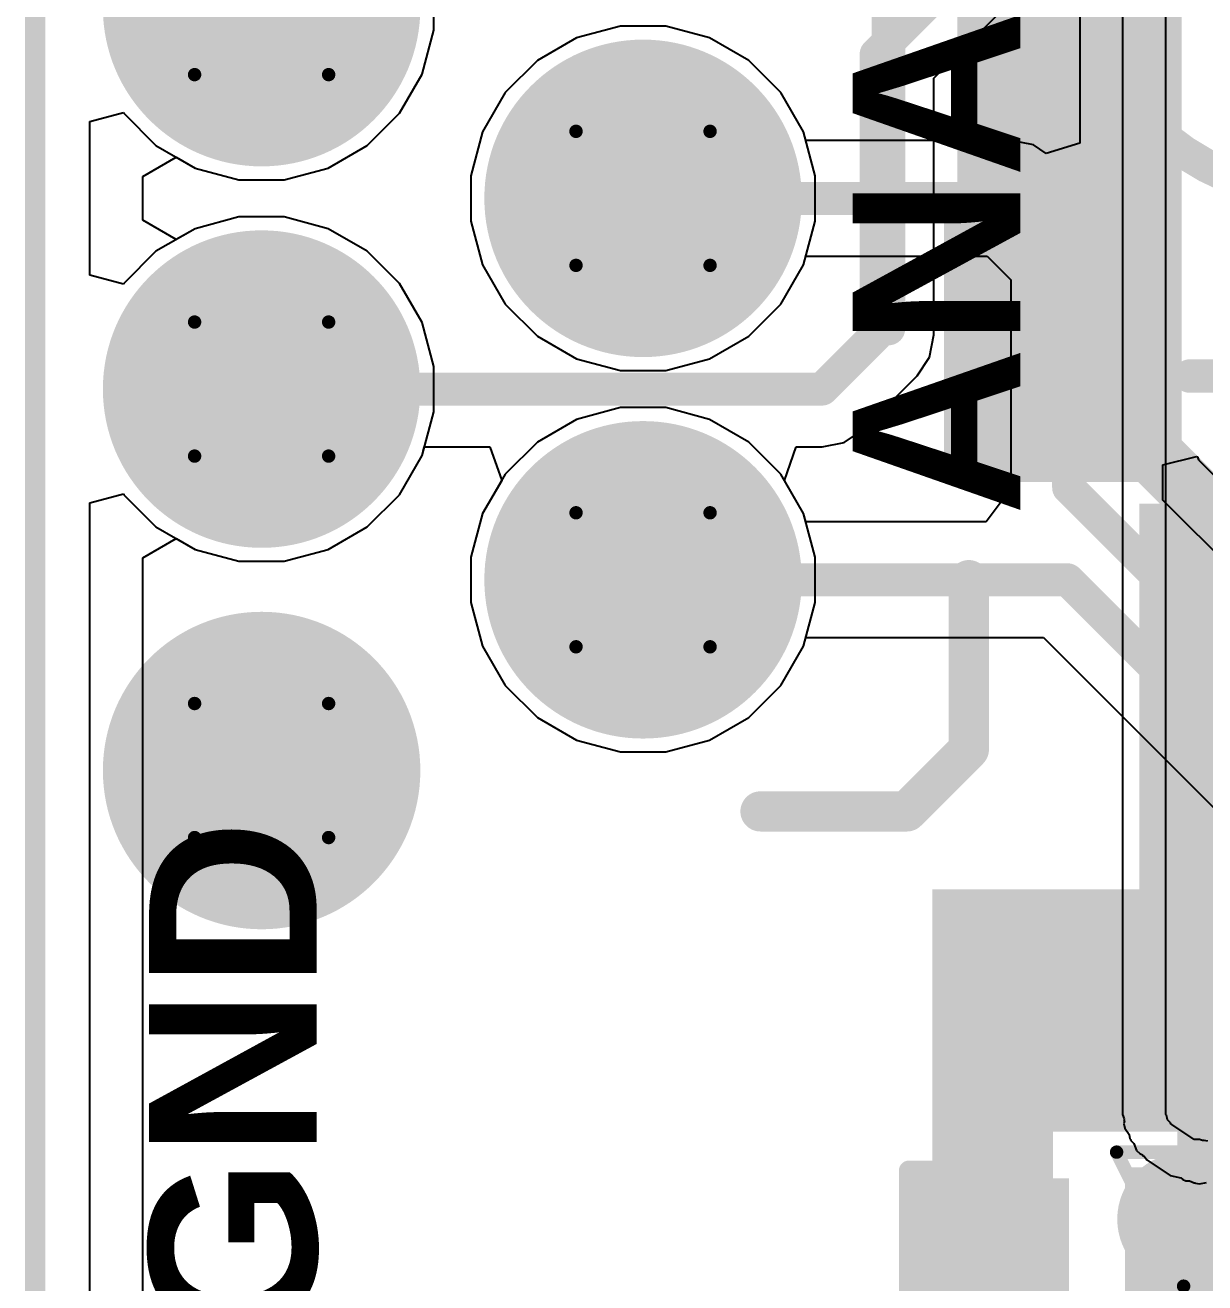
# Model space of a CAD drawing. Header units: inches. Extents: x -35 to 304, y -8 to 63.
# Drawn here: x -0.038 to 4.433, y 0.578 to 5.345 of the extents above; entities that cross this region are included whole.
import ezdxf

# ---------------------------------------------------------------- set-up
doc = ezdxf.new("R2010")
doc.units = ezdxf.units.IN
for name, color, linetype in [('Board Outline', 216, 'Continuous'), ('Bottom Layer', 5, 'Continuous'), ('Bottom Overlay', 54, 'Continuous'), ('Bottom Paste', 16, 'Continuous'), ('Bottom Solder', 6, 'Continuous'), ('Drill Drawing', 1, 'Continuous'), ('Layer 2', 16, 'Continuous'), ('Layer 3', 76, 'Continuous'), ('Multi-Layer', 9, 'Continuous'), ('Pad Holes', 156, 'Continuous'), ('Top Layer', 1, 'Continuous'), ('Top Overlay', 2, 'Continuous'), ('Top Solder', 216, 'Continuous'), ('Via Holes', 16, 'Continuous')]:
    doc.layers.add(name, color=color, linetype=linetype)
doc.styles.add('Arial_Bold', font='', dxfattribs={"height": 0.2})
doc.styles.get('Arial_Bold').set_extended_font_data('Arial', bold=True)

# ---------------------------------------------------------------- blocks, each defined once
blk = doc.blocks.new('S______P____0_5___D___1')
at = {"layer": 'Bottom Layer'}
h = blk.add_hatch(color=5, dxfattribs=at)
edge = h.paths.add_edge_path()
edge.add_arc((0.7228, 1.4457), 0.5, 0, 360)
h = blk.add_hatch(color=5, dxfattribs=at)
edge = h.paths.add_edge_path()
edge.add_arc((2.1685, 1.4457), 0.5, 0, 360)
h = blk.add_hatch(color=5, dxfattribs=at)
edge = h.paths.add_edge_path()
edge.add_arc((3.6142, 1.4457), 0.5, 0, 360)
h = blk.add_hatch(color=5, dxfattribs=at)
edge = h.paths.add_edge_path()
edge.add_arc((0, 0), 0.5, 0, 360)
h = blk.add_hatch(color=5, dxfattribs=at)
edge = h.paths.add_edge_path()
edge.add_arc((1.4457, 0), 0.5, 0, 360)
h = blk.add_hatch(color=5, dxfattribs=at)
edge = h.paths.add_edge_path()
edge.add_arc((2.8913, 0), 0.5, 0, 360)
h = blk.add_hatch(color=5, dxfattribs=at)
edge = h.paths.add_edge_path()
edge.add_arc((4.337, 0), 0.5, 0, 360)
at = {"layer": 'Bottom Solder'}
h = blk.add_hatch(color=6, dxfattribs=at)
edge = h.paths.add_edge_path()
edge.add_arc((0.7228, 1.4457), 0.6016, 0, 360)
h = blk.add_hatch(color=6, dxfattribs=at)
edge = h.paths.add_edge_path()
edge.add_arc((2.1685, 1.4457), 0.6016, 0, 360)
h = blk.add_hatch(color=6, dxfattribs=at)
edge = h.paths.add_edge_path()
edge.add_arc((3.6142, 1.4457), 0.6016, 0, 360)
h = blk.add_hatch(color=6, dxfattribs=at)
edge = h.paths.add_edge_path()
edge.add_arc((0, 0), 0.6016, 0, 360)
h = blk.add_hatch(color=6, dxfattribs=at)
edge = h.paths.add_edge_path()
edge.add_arc((1.4457, 0), 0.6016, 0, 360)
h = blk.add_hatch(color=6, dxfattribs=at)
edge = h.paths.add_edge_path()
edge.add_arc((2.8913, 0), 0.6016, 0, 360)
h = blk.add_hatch(color=6, dxfattribs=at)
edge = h.paths.add_edge_path()
edge.add_arc((4.337, 0), 0.6016, 0, 360)
at = {"layer": 'Layer 2'}
h = blk.add_hatch(color=16, dxfattribs=at)
edge = h.paths.add_edge_path()
edge.add_arc((0.7228, 1.4457), 0.5, 0, 360)
h = blk.add_hatch(color=16, dxfattribs=at)
edge = h.paths.add_edge_path()
edge.add_arc((2.1685, 1.4457), 0.5, 0, 360)
h = blk.add_hatch(color=16, dxfattribs=at)
edge = h.paths.add_edge_path()
edge.add_arc((3.6142, 1.4457), 0.5, 0, 360)
h = blk.add_hatch(color=16, dxfattribs=at)
edge = h.paths.add_edge_path()
edge.add_arc((0, 0), 0.5, 0, 360)
h = blk.add_hatch(color=16, dxfattribs=at)
edge = h.paths.add_edge_path()
edge.add_arc((1.4457, 0), 0.5, 0, 360)
h = blk.add_hatch(color=16, dxfattribs=at)
edge = h.paths.add_edge_path()
edge.add_arc((2.8913, 0), 0.5, 0, 360)
h = blk.add_hatch(color=16, dxfattribs=at)
edge = h.paths.add_edge_path()
edge.add_arc((4.337, 0), 0.5, 0, 360)
at = {"layer": 'Layer 3'}
h = blk.add_hatch(color=76, dxfattribs=at)
edge = h.paths.add_edge_path()
edge.add_arc((0.7228, 1.4457), 0.5, 0, 360)
h = blk.add_hatch(color=76, dxfattribs=at)
edge = h.paths.add_edge_path()
edge.add_arc((2.1685, 1.4457), 0.5, 0, 360)
h = blk.add_hatch(color=76, dxfattribs=at)
edge = h.paths.add_edge_path()
edge.add_arc((3.6142, 1.4457), 0.5, 0, 360)
h = blk.add_hatch(color=76, dxfattribs=at)
edge = h.paths.add_edge_path()
edge.add_arc((0, 0), 0.5, 0, 360)
h = blk.add_hatch(color=76, dxfattribs=at)
edge = h.paths.add_edge_path()
edge.add_arc((1.4457, 0), 0.5, 0, 360)
h = blk.add_hatch(color=76, dxfattribs=at)
edge = h.paths.add_edge_path()
edge.add_arc((2.8913, 0), 0.5, 0, 360)
h = blk.add_hatch(color=76, dxfattribs=at)
edge = h.paths.add_edge_path()
edge.add_arc((4.337, 0), 0.5, 0, 360)
at = {"layer": 'Multi-Layer'}
h = blk.add_hatch(color=9, dxfattribs=at)
edge = h.paths.add_edge_path()
edge.add_arc((0.7228, 1.4457), 0.5, 0, 360)
h = blk.add_hatch(color=9, dxfattribs=at)
edge = h.paths.add_edge_path()
edge.add_arc((2.1685, 1.4457), 0.5, 0, 360)
h = blk.add_hatch(color=9, dxfattribs=at)
edge = h.paths.add_edge_path()
edge.add_arc((3.6142, 1.4457), 0.5, 0, 360)
h = blk.add_hatch(color=9, dxfattribs=at)
edge = h.paths.add_edge_path()
edge.add_arc((0, 0), 0.5, 0, 360)
h = blk.add_hatch(color=9, dxfattribs=at)
edge = h.paths.add_edge_path()
edge.add_arc((1.4457, 0), 0.5, 0, 360)
h = blk.add_hatch(color=9, dxfattribs=at)
edge = h.paths.add_edge_path()
edge.add_arc((2.8913, 0), 0.5, 0, 360)
h = blk.add_hatch(color=9, dxfattribs=at)
edge = h.paths.add_edge_path()
edge.add_arc((4.337, 0), 0.5, 0, 360)
at = {"layer": 'Pad Holes'}
h = blk.add_hatch(color=7, dxfattribs=at)
edge = h.paths.add_edge_path()
edge.add_arc((0.7228, 1.4457), 0.3, 0, 360)
h = blk.add_hatch(color=7, dxfattribs=at)
edge = h.paths.add_edge_path()
edge.add_arc((2.1685, 1.4457), 0.3, 0, 360)
h = blk.add_hatch(color=7, dxfattribs=at)
edge = h.paths.add_edge_path()
edge.add_arc((3.6142, 1.4457), 0.3, 0, 360)
h = blk.add_hatch(color=7, dxfattribs=at)
edge = h.paths.add_edge_path()
edge.add_arc((0, 0), 0.3, 0, 360)
h = blk.add_hatch(color=7, dxfattribs=at)
edge = h.paths.add_edge_path()
edge.add_arc((1.4457, 0), 0.3, 0, 360)
h = blk.add_hatch(color=7, dxfattribs=at)
edge = h.paths.add_edge_path()
edge.add_arc((2.8913, 0), 0.3, 0, 360)
h = blk.add_hatch(color=7, dxfattribs=at)
edge = h.paths.add_edge_path()
edge.add_arc((4.337, 0), 0.3, 0, 360)
at = {"layer": 'Top Layer'}
h = blk.add_hatch(color=1, dxfattribs=at)
edge = h.paths.add_edge_path()
edge.add_arc((0.7228, 1.4457), 0.5, 0, 360)
h = blk.add_hatch(color=1, dxfattribs=at)
edge = h.paths.add_edge_path()
edge.add_arc((2.1685, 1.4457), 0.5, 0, 360)
h = blk.add_hatch(color=1, dxfattribs=at)
edge = h.paths.add_edge_path()
edge.add_arc((3.6142, 1.4457), 0.5, 0, 360)
h = blk.add_hatch(color=1, dxfattribs=at)
edge = h.paths.add_edge_path()
edge.add_arc((0, 0), 0.5, 0, 360)
h = blk.add_hatch(color=1, dxfattribs=at)
edge = h.paths.add_edge_path()
edge.add_arc((1.4457, 0), 0.5, 0, 360)
h = blk.add_hatch(color=1, dxfattribs=at)
edge = h.paths.add_edge_path()
edge.add_arc((2.8913, 0), 0.5, 0, 360)
h = blk.add_hatch(color=1, dxfattribs=at)
edge = h.paths.add_edge_path()
edge.add_arc((4.337, 0), 0.5, 0, 360)
at = {"layer": 'Top Solder'}
h = blk.add_hatch(color=216, dxfattribs=at)
edge = h.paths.add_edge_path()
edge.add_arc((0.7228, 1.4457), 0.6016, 0, 360)
h = blk.add_hatch(color=216, dxfattribs=at)
edge = h.paths.add_edge_path()
edge.add_arc((2.1685, 1.4457), 0.6016, 0, 360)
h = blk.add_hatch(color=216, dxfattribs=at)
edge = h.paths.add_edge_path()
edge.add_arc((3.6142, 1.4457), 0.6016, 0, 360)
h = blk.add_hatch(color=216, dxfattribs=at)
edge = h.paths.add_edge_path()
edge.add_arc((0, 0), 0.6016, 0, 360)
h = blk.add_hatch(color=216, dxfattribs=at)
edge = h.paths.add_edge_path()
edge.add_arc((1.4457, 0), 0.6016, 0, 360)
h = blk.add_hatch(color=216, dxfattribs=at)
edge = h.paths.add_edge_path()
edge.add_arc((2.8913, 0), 0.6016, 0, 360)
h = blk.add_hatch(color=216, dxfattribs=at)
edge = h.paths.add_edge_path()
edge.add_arc((4.337, 0), 0.6016, 0, 360)
blk = doc.blocks.new('TSA016A2518A_B_2')
at = {"layer": 'Bottom Layer'}
for points in [[(-2.5501, 1.425), (-1.6501, 1.425), (-1.6501, 0.725), (-2.5501, 0.725)], [(1.6501, 1.425), (2.5501, 1.425), (2.5501, 0.725), (1.6501, 0.725)], [(-2.5501, -0.725), (-1.6501, -0.725), (-1.6501, -1.425), (-2.5501, -1.425)], [(1.6501, -0.725), (2.5501, -0.725), (2.5501, -1.425), (1.6501, -1.425)]]:
    blk.add_hatch(color=5, dxfattribs=at).paths.add_polyline_path(points)
at = {"layer": 'Bottom Paste'}
for points in [[(-2.5501, 1.425), (-1.6501, 1.425), (-1.6501, 0.725), (-2.5501, 0.725)], [(1.6501, 1.425), (2.5501, 1.425), (2.5501, 0.725), (1.6501, 0.725)], [(-2.5501, -0.725), (-1.6501, -0.725), (-1.6501, -1.425), (-2.5501, -1.425)], [(1.6501, -0.725), (2.5501, -0.725), (2.5501, -1.425), (1.6501, -1.425)]]:
    blk.add_hatch(color=16, dxfattribs=at).paths.add_polyline_path(points)
at = {"layer": 'Bottom Solder'}
for points in [[(-2.6009, 1.4758), (-1.5993, 1.4758), (-1.5993, 0.6742), (-2.6009, 0.6742)], [(1.5993, 1.4758), (2.6009, 1.4758), (2.6009, 0.6742), (1.5993, 0.6742)], [(-2.6009, -0.6742), (-1.5993, -0.6742), (-1.5993, -1.4758), (-2.6009, -1.4758)], [(1.5993, -0.6742), (2.6009, -0.6742), (2.6009, -1.4758), (1.5993, -1.4758)]]:
    blk.add_hatch(color=6, dxfattribs=at).paths.add_polyline_path(points)
at = {"layer": 'Bottom Overlay'}
for points in [[(-2.02, 1.6862, 0.127, 0.127, 0), (-1.3952, 1.6862, 0.127, 0.127, 0)], [(-1.3952, 1.6862, 0.127, 0.127, 0), (1.367, 1.6862, 0.127, 0.127, 0)], [(1.367, 1.6862, 0.127, 0.127, 0), (2.14, 1.6862, 0.127, 0.127, 0)], [(-0.508, -1.0161, 0.127, 0.127, -1), (-0.508, 1.0159, 0.127, 0.127, 0)], [(-0.508, 1.0159, 0.127, 0.127, 0), (0.508, 1.0159, 0.127, 0.127, 0)], [(0.508, 1.0159, 0.127, 0.127, -1), (0.508, -1.0161, 0.127, 0.127, 0)], [(-2.1999, 0.5437, 0.127, 0.127, 0), (-2.1999, -0.5439, 0.127, 0.127, 0)], [(2.1999, 0.5437, 0.127, 0.127, 0), (2.1999, -0.5439, 0.127, 0.127, 0)], [(-2.8956, -0.9652, 0.127, 0.127, 0), (-2.7686, -1.0922, 0.127, 0.127, 0)], [(-2.8956, -0.9652, 0.127, 0.127, 0), (-2.8956, -1.2192, 0.127, 0.127, 0)], [(-0.508, -1.0161, 0.127, 0.127, 0), (0.508, -1.0161, 0.127, 0.127, 0)], [(-2.7686, -1.0922, 0.127, 0.127, 0), (-2.8956, -1.2192, 0.127, 0.127, 0)], [(-2.06, -1.712, 0.127, 0.127, 0), (-1.3664, -1.712, 0.127, 0.127, 0)], [(-1.3664, -1.712, 0.127, 0.127, 0), (1.3664, -1.712, 0.127, 0.127, 0)], [(1.3664, -1.712, 0.127, 0.127, 0), (2.08, -1.712, 0.127, 0.127, 0)]]:
    blk.add_lwpolyline(points, format="xyseb", dxfattribs=at)
for points in [[(-2.0517, 1.6862, 0.0635, 0.0635, 1), (-1.9882, 1.6862, 0.0635, 0.0635, 1)], [(-1.427, 1.6862, 0.0635, 0.0635, 1), (-1.3635, 1.6862, 0.0635, 0.0635, 1)], [(-1.427, 1.6862, 0.0635, 0.0635, 1), (-1.3635, 1.6862, 0.0635, 0.0635, 1)], [(1.3352, 1.6862, 0.0635, 0.0635, 1), (1.3987, 1.6862, 0.0635, 0.0635, 1)], [(1.3352, 1.6862, 0.0635, 0.0635, 1), (1.3987, 1.6862, 0.0635, 0.0635, 1)], [(2.1083, 1.6862, 0.0635, 0.0635, 1), (2.1718, 1.6862, 0.0635, 0.0635, 1)], [(-0.5398, 1.0159, 0.0635, 0.0635, 1), (-0.4763, 1.0159, 0.0635, 0.0635, 1)], [(-0.5398, 1.0159, 0.0635, 0.0635, 1), (-0.4763, 1.0159, 0.0635, 0.0635, 1)], [(0.4763, 1.0159, 0.0635, 0.0635, 1), (0.5398, 1.0159, 0.0635, 0.0635, 1)], [(0.4763, 1.0159, 0.0635, 0.0635, 1), (0.5398, 1.0159, 0.0635, 0.0635, 1)], [(-2.2316, 0.5437, 0.0635, 0.0635, 1), (-2.1681, 0.5437, 0.0635, 0.0635, 1)], [(2.1681, 0.5437, 0.0635, 0.0635, 1), (2.2316, 0.5437, 0.0635, 0.0635, 1)], [(-2.2316, -0.5439, 0.0635, 0.0635, 1), (-2.1681, -0.5439, 0.0635, 0.0635, 1)], [(2.1681, -0.5439, 0.0635, 0.0635, 1), (2.2316, -0.5439, 0.0635, 0.0635, 1)], [(-2.9274, -0.9652, 0.0635, 0.0635, 1), (-2.8638, -0.9652, 0.0635, 0.0635, 1)], [(-2.9274, -0.9652, 0.0635, 0.0635, 1), (-2.8638, -0.9652, 0.0635, 0.0635, 1)], [(-0.5398, -1.0161, 0.0635, 0.0635, 1), (-0.4763, -1.0161, 0.0635, 0.0635, 1)], [(-0.5398, -1.0161, 0.0635, 0.0635, 1), (-0.4763, -1.0161, 0.0635, 0.0635, 1)], [(0.4763, -1.0161, 0.0635, 0.0635, 1), (0.5398, -1.0161, 0.0635, 0.0635, 1)], [(0.4763, -1.0161, 0.0635, 0.0635, 1), (0.5398, -1.0161, 0.0635, 0.0635, 1)], [(-2.8003, -1.0922, 0.0635, 0.0635, 1), (-2.7369, -1.0922, 0.0635, 0.0635, 1)], [(-2.8003, -1.0922, 0.0635, 0.0635, 1), (-2.7369, -1.0922, 0.0635, 0.0635, 1)], [(-2.9274, -1.2192, 0.0635, 0.0635, 1), (-2.8638, -1.2192, 0.0635, 0.0635, 1)], [(-2.9274, -1.2192, 0.0635, 0.0635, 1), (-2.8638, -1.2192, 0.0635, 0.0635, 1)], [(-2.0917, -1.712, 0.0635, 0.0635, 1), (-2.0282, -1.712, 0.0635, 0.0635, 1)], [(-1.3982, -1.712, 0.0635, 0.0635, 1), (-1.3347, -1.712, 0.0635, 0.0635, 1)], [(-1.3982, -1.712, 0.0635, 0.0635, 1), (-1.3347, -1.712, 0.0635, 0.0635, 1)], [(1.3347, -1.712, 0.0635, 0.0635, 1), (1.3982, -1.712, 0.0635, 0.0635, 1)], [(1.3347, -1.712, 0.0635, 0.0635, 1), (1.3982, -1.712, 0.0635, 0.0635, 1)], [(2.0483, -1.712, 0.0635, 0.0635, 1), (2.1118, -1.712, 0.0635, 0.0635, 1)]]:
    blk.add_lwpolyline(points, format="xyseb", close=True, dxfattribs=at)
blk = doc.blocks.new('IND_0806_B_30')
at = {"layer": 'Bottom Layer'}
for points in [[(-1.325, 0.86), (-0.325, 0.86), (-0.325, -0.86), (-1.325, -0.86)], [(0.325, 0.86), (1.325, 0.86), (1.325, -0.86), (0.325, -0.86)]]:
    blk.add_hatch(color=5, dxfattribs=at).paths.add_polyline_path(points)
at = {"layer": 'Bottom Paste'}
for points in [[(-1.325, 0.86), (-0.325, 0.86), (-0.325, -0.86), (-1.325, -0.86)], [(0.325, 0.86), (1.325, 0.86), (1.325, -0.86), (0.325, -0.86)]]:
    blk.add_hatch(color=16, dxfattribs=at).paths.add_polyline_path(points)
at = {"layer": 'Bottom Solder'}
for points in [[(-1.4266, 0.9616), (-0.2234, 0.9616), (-0.2234, -0.9616), (-1.4266, -0.9616)], [(0.2234, 0.9616), (1.4266, 0.9616), (1.4266, -0.9616), (0.2234, -0.9616)]]:
    blk.add_hatch(color=6, dxfattribs=at).paths.add_polyline_path(points)
at = {"layer": 'Bottom Overlay'}
for points in [[(0.1524, 0.8636, 0.0762, 0.0762, 0), (-0.127, 0.8636, 0.0762, 0.0762, 0)], [(0.1524, -0.8636, 0.0762, 0.0762, 0), (-0.127, -0.8636, 0.0762, 0.0762, 0)]]:
    blk.add_lwpolyline(points, format="xyseb", dxfattribs=at)
for points in [[(-0.1461, 0.8636, 0.0381, 0.0381, 1), (-0.108, 0.8636, 0.0381, 0.0381, 1)], [(0.1333, 0.8636, 0.0381, 0.0381, 1), (0.1714, 0.8636, 0.0381, 0.0381, 1)], [(-0.1461, -0.8636, 0.0381, 0.0381, 1), (-0.108, -0.8636, 0.0381, 0.0381, 1)], [(0.1333, -0.8636, 0.0381, 0.0381, 1), (0.1714, -0.8636, 0.0381, 0.0381, 1)]]:
    blk.add_lwpolyline(points, format="xyseb", close=True, dxfattribs=at)
blk = doc.blocks.new('C___0402_B_44')
at = {"layer": 'Bottom Layer'}
for points in [[(-0.2413, 0.3175), (-0.2413, -0.3175), (-0.6985, -0.3175), (-0.6985, 0.3175)], [(0.6985, 0.3175), (0.6985, -0.3175), (0.2413, -0.3175), (0.2413, 0.3175)]]:
    blk.add_hatch(color=5, dxfattribs=at).paths.add_polyline_path(points)
at = {"layer": 'Bottom Paste'}
for points in [[(-0.2413, 0.3175), (-0.2413, -0.3175), (-0.6985, -0.3175), (-0.6985, 0.3175)], [(0.6985, 0.3175), (0.6985, -0.3175), (0.2413, -0.3175), (0.2413, 0.3175)]]:
    blk.add_hatch(color=16, dxfattribs=at).paths.add_polyline_path(points)
at = {"layer": 'Bottom Solder'}
for points in [[(-0.1813, 0.3775), (-0.1813, -0.3775), (-0.7585, -0.3775), (-0.7585, 0.3775)], [(0.7585, 0.3775), (0.7585, -0.3775), (0.1813, -0.3775), (0.1813, 0.3775)]]:
    blk.add_hatch(color=6, dxfattribs=at).paths.add_polyline_path(points)
at = {"layer": 'Bottom Overlay'}
for points in [[(-0.2794, 0.4064, 0.0762, 0.0762, 0), (-0.7874, 0.4064, 0.0762, 0.0762, 0)], [(-0.7874, 0.4064, 0.0762, 0.0762, 0), (-0.7874, -0.4064, 0.0762, 0.0762, 0)], [(0.7874, 0.4064, 0.0762, 0.0762, 0), (0.2794, 0.4064, 0.0762, 0.0762, 0)], [(0.7874, 0.4064, 0.0762, 0.0762, 0), (0.7874, -0.4064, 0.0762, 0.0762, 0)], [(-0.2794, -0.4064, 0.0762, 0.0762, 0), (-0.7874, -0.4064, 0.0762, 0.0762, 0)], [(0.7874, -0.4064, 0.0762, 0.0762, 0), (0.2794, -0.4064, 0.0762, 0.0762, 0)]]:
    blk.add_lwpolyline(points, format="xyseb", dxfattribs=at)
for points in [[(-0.8065, 0.4064, 0.0381, 0.0381, 1), (-0.7683, 0.4064, 0.0381, 0.0381, 1)], [(-0.8065, 0.4064, 0.0381, 0.0381, 1), (-0.7683, 0.4064, 0.0381, 0.0381, 1)], [(-0.2984, 0.4064, 0.0381, 0.0381, 1), (-0.2604, 0.4064, 0.0381, 0.0381, 1)], [(0.2604, 0.4064, 0.0381, 0.0381, 1), (0.2984, 0.4064, 0.0381, 0.0381, 1)], [(0.7683, 0.4064, 0.0381, 0.0381, 1), (0.8065, 0.4064, 0.0381, 0.0381, 1)], [(0.7683, 0.4064, 0.0381, 0.0381, 1), (0.8065, 0.4064, 0.0381, 0.0381, 1)], [(-0.8065, -0.4064, 0.0381, 0.0381, 1), (-0.7683, -0.4064, 0.0381, 0.0381, 1)], [(-0.8065, -0.4064, 0.0381, 0.0381, 1), (-0.7683, -0.4064, 0.0381, 0.0381, 1)], [(-0.2984, -0.4064, 0.0381, 0.0381, 1), (-0.2604, -0.4064, 0.0381, 0.0381, 1)], [(0.2604, -0.4064, 0.0381, 0.0381, 1), (0.2984, -0.4064, 0.0381, 0.0381, 1)], [(0.7683, -0.4064, 0.0381, 0.0381, 1), (0.8065, -0.4064, 0.0381, 0.0381, 1)], [(0.7683, -0.4064, 0.0381, 0.0381, 1), (0.8065, -0.4064, 0.0381, 0.0381, 1)]]:
    blk.add_lwpolyline(points, format="xyseb", close=True, dxfattribs=at)

msp = doc.modelspace()

# ---------------------------------------------------------------- hatches: boundary and pattern name
at = {"layer": 'Bottom Layer'}
for points in [[(3.495, 3.6646), (4.195, 3.6646), (4.195, 8.7648), (3.495, 8.7648)], [(3.4005, 1.1511), (5.5237, 1.1511), (5.5237, 2.0696), (3.4005, 2.0696)], [(4.2857, 1.1537), (4.9249, 1.1537), (4.9249, 2.0696), (4.2857, 2.0696)], [(3.4005, 0.2032), (3.8577, 0.2032), (3.8577, 1.5293), (3.4005, 1.5293)], [(4.2899, 1.1537), (5.4075, 1.1537), (5.4075, 1.3717), (4.2899, 1.3717)], [(4.1302, 0.2032), (4.7975, 0.2032), (4.7975, 1.0155), (4.1302, 1.0155)], [(4.3557, 0.265), (4.6545, 0.265), (4.6545, 0.8196), (4.3557, 0.8196)]]:
    msp.add_hatch(color=5, dxfattribs=at).paths.add_polyline_path(points)
h = msp.add_hatch(color=5, dxfattribs=at)
edge = h.paths.add_edge_path()
edge.add_arc((4.3525, 0.8196), 0.15, 0, 360)
at = {"layer": 'Bottom Solder'}
h = msp.add_hatch(color=6, dxfattribs=at)
edge = h.paths.add_edge_path()
edge.add_arc((4.3525, 0.8196), 0.2516, 0, 360)
at = {"layer": 'Layer 2'}
h = msp.add_hatch(color=16, dxfattribs=at)
edge = h.paths.add_edge_path()
edge.add_arc((4.3525, 0.8196), 0.15, 0, 360)
at = {"layer": 'Layer 3'}
h = msp.add_hatch(color=76, dxfattribs=at)
edge = h.paths.add_edge_path()
edge.add_arc((4.3525, 0.8196), 0.15, 0, 360)
at = {"layer": 'Top Layer'}
for points in [[(4.3281, 1.0384), (6.4382, 1.0384), (6.4382, 1.9184), (4.3281, 1.9184)], [(4.3281, 1.2059), (6.1024, 1.2059), (6.1024, 1.6098), (4.3281, 1.6098)]]:
    msp.add_hatch(color=1, dxfattribs=at).paths.add_polyline_path(points)
h = msp.add_hatch(color=1, dxfattribs=at)
edge = h.paths.add_edge_path()
edge.add_arc((4.3525, 0.8196), 0.15, 0, 360)
at = {"layer": 'Top Solder'}
h = msp.add_hatch(color=216, dxfattribs=at)
edge = h.paths.add_edge_path()
edge.add_arc((4.3525, 0.8196), 0.2516, 0, 360)
at = {"layer": 'Via Holes'}
h = msp.add_hatch(color=7, dxfattribs=at)
edge = h.paths.add_edge_path()
edge.add_arc((4.3525, 0.8196), 0.075, 0, 360)

# ---------------------------------------------------------------- linework, layer by layer
at = {"layer": 'Board Outline'}
msp.add_lwpolyline([(0, 0, 0.0762, 0.0762, 0), (0, 9, 0.0762, 0.0762, 0)], format="xyseb", dxfattribs=at)
at = {"layer": 'Drill Drawing'}
for points in [[(0.6041, 5.1572, 0.0508, 0.0508, 0), (0.6041, 5.6652, 0.0508, 0.0508, 0)], [(1.1121, 5.1572, 0.0508, 0.0508, 0), (1.1121, 5.6652, 0.0508, 0.0508, 0)], [(0.6041, 5.1572, 0.0508, 0.0508, 0), (1.1121, 5.1572, 0.0508, 0.0508, 0)], [(2.0497, 4.9423, 0.0508, 0.0508, 0), (2.5577, 4.9423, 0.0508, 0.0508, 0)], [(2.0497, 4.4343, 0.0508, 0.0508, 0), (2.0497, 4.9423, 0.0508, 0.0508, 0)], [(2.5577, 4.4343, 0.0508, 0.0508, 0), (2.5577, 4.9423, 0.0508, 0.0508, 0)], [(2.0497, 4.4343, 0.0508, 0.0508, 0), (2.5577, 4.4343, 0.0508, 0.0508, 0)], [(0.6041, 4.2195, 0.0508, 0.0508, 0), (1.1121, 4.2195, 0.0508, 0.0508, 0)], [(0.6041, 3.7115, 0.0508, 0.0508, 0), (0.6041, 4.2195, 0.0508, 0.0508, 0)], [(1.1121, 3.7115, 0.0508, 0.0508, 0), (1.1121, 4.2195, 0.0508, 0.0508, 0)], [(0.6041, 3.7115, 0.0508, 0.0508, 0), (1.1121, 3.7115, 0.0508, 0.0508, 0)], [(2.0497, 3.4967, 0.0508, 0.0508, 0), (2.5577, 3.4967, 0.0508, 0.0508, 0)], [(2.0497, 2.9887, 0.0508, 0.0508, 0), (2.0497, 3.4967, 0.0508, 0.0508, 0)], [(2.5577, 2.9887, 0.0508, 0.0508, 0), (2.5577, 3.4967, 0.0508, 0.0508, 0)], [(2.0497, 2.9887, 0.0508, 0.0508, 0), (2.5577, 2.9887, 0.0508, 0.0508, 0)], [(0.6041, 2.7738, 0.0508, 0.0508, 0), (1.1121, 2.7738, 0.0508, 0.0508, 0)], [(0.6041, 2.2658, 0.0508, 0.0508, 0), (0.6041, 2.7738, 0.0508, 0.0508, 0)], [(1.1121, 2.2658, 0.0508, 0.0508, 0), (1.1121, 2.7738, 0.0508, 0.0508, 0)], [(0.6041, 2.2658, 0.0508, 0.0508, 0), (1.1121, 2.2658, 0.0508, 0.0508, 0)], [(4.0985, 1.0736, 0.0508, 0.0508, 0), (4.6065, 1.0736, 0.0508, 0.0508, 0)], [(4.0985, 1.0736, 0.0508, 0.0508, 0), (4.3525, 0.5656, 0.0508, 0.0508, 0)], [(4.3525, 0.5656, 0.0508, 0.0508, 0), (4.6065, 1.0736, 0.0508, 0.0508, 0)]]:
    msp.add_lwpolyline(points, format="xyseb", dxfattribs=at)
for points in [[(0.5914, 5.1572, 0.0254, 0.0254, 1), (0.6168, 5.1572, 0.0254, 0.0254, 1)], [(0.5914, 5.1572, 0.0254, 0.0254, 1), (0.6168, 5.1572, 0.0254, 0.0254, 1)], [(1.0994, 5.1572, 0.0254, 0.0254, 1), (1.1248, 5.1572, 0.0254, 0.0254, 1)], [(1.0994, 5.1572, 0.0254, 0.0254, 1), (1.1248, 5.1572, 0.0254, 0.0254, 1)], [(2.037, 4.9423, 0.0254, 0.0254, 1), (2.0624, 4.9423, 0.0254, 0.0254, 1)], [(2.037, 4.9423, 0.0254, 0.0254, 1), (2.0624, 4.9423, 0.0254, 0.0254, 1)], [(2.545, 4.9423, 0.0254, 0.0254, 1), (2.5704, 4.9423, 0.0254, 0.0254, 1)], [(2.545, 4.9423, 0.0254, 0.0254, 1), (2.5704, 4.9423, 0.0254, 0.0254, 1)], [(2.037, 4.4343, 0.0254, 0.0254, 1), (2.0624, 4.4343, 0.0254, 0.0254, 1)], [(2.037, 4.4343, 0.0254, 0.0254, 1), (2.0624, 4.4343, 0.0254, 0.0254, 1)], [(2.545, 4.4343, 0.0254, 0.0254, 1), (2.5704, 4.4343, 0.0254, 0.0254, 1)], [(2.545, 4.4343, 0.0254, 0.0254, 1), (2.5704, 4.4343, 0.0254, 0.0254, 1)], [(0.5914, 4.2195, 0.0254, 0.0254, 1), (0.6168, 4.2195, 0.0254, 0.0254, 1)], [(0.5914, 4.2195, 0.0254, 0.0254, 1), (0.6168, 4.2195, 0.0254, 0.0254, 1)], [(1.0994, 4.2195, 0.0254, 0.0254, 1), (1.1248, 4.2195, 0.0254, 0.0254, 1)], [(1.0994, 4.2195, 0.0254, 0.0254, 1), (1.1248, 4.2195, 0.0254, 0.0254, 1)], [(0.5914, 3.7115, 0.0254, 0.0254, 1), (0.6168, 3.7115, 0.0254, 0.0254, 1)], [(0.5914, 3.7115, 0.0254, 0.0254, 1), (0.6168, 3.7115, 0.0254, 0.0254, 1)], [(1.0994, 3.7115, 0.0254, 0.0254, 1), (1.1248, 3.7115, 0.0254, 0.0254, 1)], [(1.0994, 3.7115, 0.0254, 0.0254, 1), (1.1248, 3.7115, 0.0254, 0.0254, 1)], [(2.037, 3.4967, 0.0254, 0.0254, 1), (2.0624, 3.4967, 0.0254, 0.0254, 1)], [(2.037, 3.4967, 0.0254, 0.0254, 1), (2.0624, 3.4967, 0.0254, 0.0254, 1)], [(2.545, 3.4967, 0.0254, 0.0254, 1), (2.5704, 3.4967, 0.0254, 0.0254, 1)], [(2.545, 3.4967, 0.0254, 0.0254, 1), (2.5704, 3.4967, 0.0254, 0.0254, 1)], [(2.037, 2.9887, 0.0254, 0.0254, 1), (2.0624, 2.9887, 0.0254, 0.0254, 1)], [(2.037, 2.9887, 0.0254, 0.0254, 1), (2.0624, 2.9887, 0.0254, 0.0254, 1)], [(2.545, 2.9887, 0.0254, 0.0254, 1), (2.5704, 2.9887, 0.0254, 0.0254, 1)], [(2.545, 2.9887, 0.0254, 0.0254, 1), (2.5704, 2.9887, 0.0254, 0.0254, 1)], [(0.5914, 2.7738, 0.0254, 0.0254, 1), (0.6168, 2.7738, 0.0254, 0.0254, 1)], [(0.5914, 2.7738, 0.0254, 0.0254, 1), (0.6168, 2.7738, 0.0254, 0.0254, 1)], [(1.0994, 2.7738, 0.0254, 0.0254, 1), (1.1248, 2.7738, 0.0254, 0.0254, 1)], [(1.0994, 2.7738, 0.0254, 0.0254, 1), (1.1248, 2.7738, 0.0254, 0.0254, 1)], [(0.5914, 2.2658, 0.0254, 0.0254, 1), (0.6168, 2.2658, 0.0254, 0.0254, 1)], [(0.5914, 2.2658, 0.0254, 0.0254, 1), (0.6168, 2.2658, 0.0254, 0.0254, 1)], [(1.0994, 2.2658, 0.0254, 0.0254, 1), (1.1248, 2.2658, 0.0254, 0.0254, 1)], [(1.0994, 2.2658, 0.0254, 0.0254, 1), (1.1248, 2.2658, 0.0254, 0.0254, 1)], [(4.0858, 1.0736, 0.0254, 0.0254, 1), (4.1112, 1.0736, 0.0254, 0.0254, 1)], [(4.0858, 1.0736, 0.0254, 0.0254, 1), (4.1112, 1.0736, 0.0254, 0.0254, 1)], [(4.3398, 0.5656, 0.0254, 0.0254, 1), (4.3652, 0.5656, 0.0254, 0.0254, 1)], [(4.3398, 0.5656, 0.0254, 0.0254, 1), (4.3652, 0.5656, 0.0254, 0.0254, 1)]]:
    msp.add_lwpolyline(points, format="xyseb", close=True, dxfattribs=at)
at = {"layer": 'Layer 2'}
for p, q in [((4.1208, 5.8886), (4.1208, 1.2162)), ((4.2857, 1.2162), (4.2857, 5.8886)), ((3.4063, 5.1436), (3.891, 5.6283)), ((3.4063, 4.1706), (3.4063, 5.1436)), ((3.3896, 4.0868), (3.4063, 4.1706)), ((3.3421, 4.0157), (3.3896, 4.0868)), ((3.137, 3.8106), (3.3421, 4.0157)), ((3.0659, 3.7631), (3.137, 3.8106)), ((1.466, 3.7137), (1.4748, 3.7464)), ((1.4748, 3.7464), (1.7234, 3.7464)), ((1.7234, 3.7464), (1.7679, 3.6194)), ((2.8396, 3.6194), (2.8841, 3.7464)), ((2.8841, 3.7464), (2.982, 3.7464)), ((2.982, 3.7464), (3.0659, 3.7631)), ((1.3801, 3.5649), (1.466, 3.7137)), ((1.7679, 3.6194), (1.6958, 3.4945)), ((2.9117, 3.4945), (2.8396, 3.6194)), ((1.2587, 3.4435), (1.3801, 3.5649)), ((1.6958, 3.4945), (1.6513, 3.3286)), ((2.9561, 3.3286), (2.9117, 3.4945)), ((1.1099, 3.3576), (1.2587, 3.4435)), ((0.4078, 3.3255), (0.5348, 3.3988)), ((0.5348, 3.3988), (0.6063, 3.3576)), ((0.6063, 3.3576), (0.7722, 3.3131)), ((0.944, 3.3131), (1.1099, 3.3576)), ((0.4078, 0.4078), (0.4078, 3.3255)), ((0.7722, 3.3131), (0.944, 3.3131)), ((1.6513, 3.3286), (1.6513, 3.1568)), ((2.9561, 3.1568), (2.9561, 3.3286)), ((1.6513, 3.1568), (1.6958, 2.9909)), ((2.9117, 2.9909), (2.9561, 3.1568)), ((1.6958, 2.9909), (1.7817, 2.8421)), ((2.8258, 2.8421), (2.9117, 2.9909)), ((1.7817, 2.8421), (1.9032, 2.7206)), ((2.7043, 2.7206), (2.8258, 2.8421)), ((1.9032, 2.7206), (2.0519, 2.6347)), ((2.5556, 2.6347), (2.7043, 2.7206)), ((2.0519, 2.6347), (2.2178, 2.5903)), ((2.3896, 2.5903), (2.5556, 2.6347)), ((2.2178, 2.5903), (2.3896, 2.5903)), ((4.1208, 1.2162), (4.1276, 1.1999)), ((4.1282, 1.1917), (4.1261, 1.1809)), ((4.1276, 1.1999), (4.1262, 1.1965)), ((4.1262, 1.1965), (4.1282, 1.1917)), ((4.2878, 1.2131), (4.2857, 1.2162)), ((4.2911, 1.1965), (4.2878, 1.2131)), ((4.3031, 1.1846), (4.2911, 1.1965)), ((4.1261, 1.1809), (4.1294, 1.1643)), ((4.1294, 1.1643), (4.1455, 1.1402)), ((4.3045, 1.1811), (4.3031, 1.1846)), ((4.3929, 1.122), (4.3045, 1.1811)), ((4.1455, 1.1402), (4.1486, 1.1246)), ((4.1486, 1.1246), (4.1507, 1.1215)), ((4.1507, 1.1215), (4.1507, 1.1215)), ((4.1507, 1.1215), (4.1521, 1.118)), ((4.1521, 1.118), (4.1634, 1.1067)), ((4.1634, 1.1067), (4.1745, 1.0799)), ((4.4126, 1.122), (4.3929, 1.122)), ((4.4245, 1.1171), (4.4126, 1.122)), ((4.4299, 1.1182), (4.4245, 1.1171)), ((4.4444, 1.1153), (4.4299, 1.1182)), ((4.1745, 1.0799), (4.1864, 1.0679)), ((4.1864, 1.0679), (4.1966, 1.0637)), ((4.1966, 1.0637), (4.1995, 1.0594)), ((4.1995, 1.0594), (4.203, 1.0587)), ((4.203, 1.0587), (4.2129, 1.0439)), ((4.2129, 1.0439), (4.3013, 0.9849)), ((4.3013, 0.9849), (4.3424, 0.9767)), ((4.3424, 0.9767), (4.3495, 0.9696)), ((4.3495, 0.9696), (4.3614, 0.9647)), ((4.3614, 0.9647), (4.3745, 0.9647)), ((4.3745, 0.9647), (4.3929, 0.9571)), ((4.3929, 0.9571), (4.3967, 0.9571)), ((4.3967, 0.9571), (4.3977, 0.9564)), ((4.3977, 0.9564), (4.4122, 0.9535)), ((4.4122, 0.9535), (4.439, 0.9588))]:
    msp.add_line(p, q, dxfattribs=at)
for points in [[(3.1872, 5.2343, 0.125, 0.125, 0), (3.7361, 5.7833, 0.125, 0.125, 0)], [(3.1872, 4.1706, 0.125, 0.125, 0), (3.1872, 5.2343, 0.125, 0.125, 0)], [(2.982, 3.9655, 0.125, 0.125, 0), (3.1872, 4.1706, 0.125, 0.125, 0)], [(0.8581, 3.9655, 0.125, 0.125, 0), (2.982, 3.9655, 0.125, 0.125, 0)]]:
    msp.add_lwpolyline(points, format="xyseb", dxfattribs=at)
for points in [[(3.1559, 5.2343, 0.0625, 0.0625, 1), (3.2184, 5.2343, 0.0625, 0.0625, 1)], [(3.1559, 5.2343, 0.0625, 0.0625, 1), (3.2184, 5.2343, 0.0625, 0.0625, 1)], [(3.1559, 4.1706, 0.0625, 0.0625, 1), (3.2184, 4.1706, 0.0625, 0.0625, 1)], [(3.1559, 4.1706, 0.0625, 0.0625, 1), (3.2184, 4.1706, 0.0625, 0.0625, 1)], [(0.8268, 3.9655, 0.0625, 0.0625, 1), (0.8893, 3.9655, 0.0625, 0.0625, 1)], [(2.9508, 3.9655, 0.0625, 0.0625, 1), (3.0133, 3.9655, 0.0625, 0.0625, 1)], [(2.9508, 3.9655, 0.0625, 0.0625, 1), (3.0133, 3.9655, 0.0625, 0.0625, 1)]]:
    msp.add_lwpolyline(points, format="xyseb", close=True, dxfattribs=at)
at = {"layer": 'Layer 3'}
for p, q in [((3.9589, 6.9539), (3.9589, 4.8977)), ((1.5105, 5.3253), (1.5105, 5.4971)), ((2.2178, 5.3407), (2.0519, 5.2963)), ((2.3896, 5.3407), (2.2178, 5.3407)), ((2.5556, 5.2963), (2.3896, 5.3407)), ((1.466, 5.1594), (1.5105, 5.3253)), ((2.0519, 5.2963), (1.9032, 5.2104)), ((2.7043, 5.2104), (2.5556, 5.2963)), ((1.9032, 5.2104), (1.7817, 5.0889)), ((2.8258, 5.0889), (2.7043, 5.2104)), ((1.3801, 5.0106), (1.466, 5.1594)), ((1.7817, 5.0889), (1.6958, 4.9402)), ((2.9117, 4.9402), (2.8258, 5.0889)), ((1.2587, 4.8891), (1.3801, 5.0106)), ((1.6958, 4.9402), (1.6513, 4.7742)), ((2.9204, 4.9075), (2.9117, 4.9402)), ((1.1099, 4.8032), (1.2587, 4.8891)), ((3.6992, 4.9075), (2.9204, 4.9075)), ((3.783, 4.8908), (3.6992, 4.9075)), ((3.8319, 4.8581), (3.783, 4.8908)), ((3.9589, 4.8977), (3.8319, 4.8581)), ((0.4078, 4.7711), (0.5348, 4.8445)), ((0.5348, 4.8445), (0.6063, 4.8032)), ((0.4078, 4.6055), (0.4078, 4.7711)), ((0.6063, 4.8032), (0.7722, 4.7588)), ((0.944, 4.7588), (1.1099, 4.8032)), ((1.6513, 4.7742), (1.6513, 4.6024)), ((0.7722, 4.7588), (0.944, 4.7588)), ((0.5348, 4.5322), (0.4078, 4.6055)), ((0.7722, 4.6179), (0.6063, 4.5734)), ((0.944, 4.6179), (0.7722, 4.6179)), ((1.1099, 4.5734), (0.944, 4.6179)), ((1.6513, 4.6024), (1.6958, 4.4365)), ((0.6063, 4.5734), (0.5348, 4.5322)), ((1.2587, 4.4876), (1.1099, 4.5734)), ((1.3801, 4.3661), (1.2587, 4.4876)), ((1.6958, 4.4365), (1.7817, 4.2878)), ((2.8258, 4.2878), (2.9117, 4.4365)), ((2.9117, 4.4365), (2.9204, 4.4692)), ((2.9204, 4.4692), (3.6084, 4.4692)), ((3.6084, 4.4692), (3.6976, 4.38)), ((1.466, 4.2173), (1.3801, 4.3661)), ((3.6976, 4.38), (3.6976, 3.592)), ((1.7817, 4.2878), (1.9032, 4.1663)), ((2.7043, 4.1663), (2.8258, 4.2878)), ((1.5105, 4.0514), (1.466, 4.2173)), ((1.9032, 4.1663), (2.0519, 4.0804)), ((2.5556, 4.0804), (2.7043, 4.1663)), ((2.0519, 4.0804), (2.2178, 4.0359)), ((2.3896, 4.0359), (2.5556, 4.0804)), ((1.5105, 3.8796), (1.5105, 4.0514)), ((2.2178, 4.0359), (2.3896, 4.0359)), ((1.466, 3.7137), (1.5105, 3.8796)), ((2.2178, 3.8951), (2.0519, 3.8506)), ((2.3896, 3.8951), (2.2178, 3.8951)), ((2.5556, 3.8506), (2.3896, 3.8951)), ((2.0519, 3.8506), (1.9032, 3.7647)), ((2.7043, 3.7647), (2.5556, 3.8506)), ((1.9032, 3.7647), (1.7817, 3.6433)), ((2.8258, 3.6433), (2.7043, 3.7647)), ((1.3801, 3.5649), (1.466, 3.7137)), ((4.2743, 3.6787), (4.4013, 3.7103)), ((4.2743, 3.5443), (4.2743, 3.6787)), ((4.4013, 3.7103), (4.4046, 3.7083)), ((4.4046, 3.7083), (4.4094, 3.6968)), ((4.4094, 3.6968), (4.5463, 3.56)), ((1.7817, 3.6433), (1.6958, 3.4945)), ((2.9117, 3.4945), (2.8258, 3.6433)), ((3.6983, 3.5888), (3.6042, 3.4618)), ((3.6976, 3.592), (3.6983, 3.5888)), ((1.2587, 3.4435), (1.3801, 3.5649)), ((5.0087, 2.8099), (4.2743, 3.5443)), ((1.6958, 3.4945), (1.6513, 3.3286)), ((2.9204, 3.4618), (2.9117, 3.4945)), ((1.1099, 3.3576), (1.2587, 3.4435)), ((3.6042, 3.4618), (2.9204, 3.4618)), ((0.4078, 3.3255), (0.5348, 3.3988)), ((0.5348, 3.3988), (0.6063, 3.3576)), ((0.6063, 3.3576), (0.7722, 3.3131)), ((0.944, 3.3131), (1.1099, 3.3576)), ((0.4078, 0.4078), (0.4078, 3.3255)), ((0.7722, 3.3131), (0.944, 3.3131)), ((1.6513, 3.3286), (1.6513, 3.1568)), ((1.6513, 3.1568), (1.6958, 2.9909)), ((2.9117, 2.9909), (2.9204, 3.0236)), ((2.9204, 3.0236), (3.8217, 3.0236)), ((3.8217, 3.0236), (4.6977, 2.1476)), ((1.6958, 2.9909), (1.7817, 2.8421)), ((2.8258, 2.8421), (2.9117, 2.9909)), ((1.7817, 2.8421), (1.9032, 2.7206)), ((2.7043, 2.7206), (2.8258, 2.8421)), ((1.9032, 2.7206), (2.0519, 2.6347)), ((2.5556, 2.6347), (2.7043, 2.7206)), ((2.0519, 2.6347), (2.2178, 2.5903)), ((2.3896, 2.5903), (2.5556, 2.6347)), ((2.2178, 2.5903), (2.3896, 2.5903))]:
    msp.add_line(p, q, dxfattribs=at)
for points in [[(4.2308, 3.7242, 0.2286, 0.2286, 0), (4.2308, 7.0665, 0.2286, 0.2286, 0)], [(2.3037, 4.6883, 0.125, 0.125, 0), (3.6992, 4.6883, 0.125, 0.125, 0)], [(3.6992, 4.6883, 0.125, 0.125, 0), (3.9167, 4.4708, 0.125, 0.125, 0)], [(3.9167, 3.592, 0.125, 0.125, 0), (3.9167, 4.4708, 0.125, 0.125, 0)], [(4.2308, 3.7242, 0.2286, 0.2286, 0), (4.5503, 3.4047, 0.2286, 0.2286, 0)], [(3.9167, 3.592, 0.125, 0.125, 0), (4.9179, 2.5908, 0.125, 0.125, 0)], [(2.3037, 3.2427, 0.125, 0.125, 0), (3.9125, 3.2427, 0.125, 0.125, 0)], [(3.9125, 3.2427, 0.125, 0.125, 0), (4.8526, 2.3026, 0.125, 0.125, 0)]]:
    msp.add_lwpolyline(points, format="xyseb", dxfattribs=at)
for points in [[(2.2725, 4.6883, 0.0625, 0.0625, 1), (2.335, 4.6883, 0.0625, 0.0625, 1)], [(3.6679, 4.6883, 0.0625, 0.0625, 1), (3.7304, 4.6883, 0.0625, 0.0625, 1)], [(3.6679, 4.6883, 0.0625, 0.0625, 1), (3.7304, 4.6883, 0.0625, 0.0625, 1)], [(3.8855, 4.4708, 0.0625, 0.0625, 1), (3.948, 4.4708, 0.0625, 0.0625, 1)], [(3.8855, 4.4708, 0.0625, 0.0625, 1), (3.948, 4.4708, 0.0625, 0.0625, 1)], [(4.1737, 3.7242, 0.1143, 0.1143, 1), (4.288, 3.7242, 0.1143, 0.1143, 1)], [(4.1737, 3.7242, 0.1143, 0.1143, 1), (4.288, 3.7242, 0.1143, 0.1143, 1)], [(3.8855, 3.592, 0.0625, 0.0625, 1), (3.948, 3.592, 0.0625, 0.0625, 1)], [(3.8855, 3.592, 0.0625, 0.0625, 1), (3.948, 3.592, 0.0625, 0.0625, 1)], [(2.2725, 3.2427, 0.0625, 0.0625, 1), (2.335, 3.2427, 0.0625, 0.0625, 1)], [(3.8813, 3.2427, 0.0625, 0.0625, 1), (3.9438, 3.2427, 0.0625, 0.0625, 1)], [(3.8813, 3.2427, 0.0625, 0.0625, 1), (3.9438, 3.2427, 0.0625, 0.0625, 1)]]:
    msp.add_lwpolyline(points, format="xyseb", close=True, dxfattribs=at)
at = {"layer": 'Top Layer'}
for p, q in [((1.5105, 5.3253), (1.5105, 5.4971)), ((2.2178, 5.3407), (2.0519, 5.2963)), ((2.3896, 5.3407), (2.2178, 5.3407)), ((2.5556, 5.2963), (2.3896, 5.3407)), ((1.466, 5.1594), (1.5105, 5.3253)), ((2.0519, 5.2963), (1.9032, 5.2104)), ((2.7043, 5.2104), (2.5556, 5.2963)), ((1.9032, 5.2104), (1.7817, 5.0889)), ((2.8258, 5.0889), (2.7043, 5.2104)), ((1.3801, 5.0106), (1.466, 5.1594)), ((1.7817, 5.0889), (1.6958, 4.9402)), ((2.9117, 4.9402), (2.8258, 5.0889)), ((0.2072, 4.9798), (0.3342, 5.0138)), ((0.3342, 5.0138), (0.336, 5.0106)), ((0.336, 5.0106), (0.4575, 4.8891)), ((1.2587, 4.8891), (1.3801, 5.0106)), ((0.2072, 4.3969), (0.2072, 4.9798)), ((1.6958, 4.9402), (1.6513, 4.7742)), ((2.9561, 4.7742), (2.9117, 4.9402)), ((0.4575, 4.8891), (0.6063, 4.8032)), ((1.1099, 4.8032), (1.2587, 4.8891)), ((0.6063, 4.8032), (0.7722, 4.7588)), ((0.944, 4.7588), (1.1099, 4.8032)), ((1.6513, 4.7742), (1.6513, 4.6024)), ((2.9561, 4.6024), (2.9561, 4.7742)), ((0.7722, 4.7588), (0.944, 4.7588)), ((0.7722, 4.6179), (0.6063, 4.5734)), ((0.944, 4.6179), (0.7722, 4.6179)), ((1.1099, 4.5734), (0.944, 4.6179)), ((1.6513, 4.6024), (1.6958, 4.4365)), ((2.9117, 4.4365), (2.9561, 4.6024)), ((0.6063, 4.5734), (0.4575, 4.4876)), ((1.2587, 4.4876), (1.1099, 4.5734)), ((0.4575, 4.4876), (0.336, 4.3661)), ((1.3801, 4.3661), (1.2587, 4.4876)), ((1.6958, 4.4365), (1.7817, 4.2878)), ((2.8258, 4.2878), (2.9117, 4.4365)), ((0.3342, 4.3629), (0.2072, 4.3969)), ((0.336, 4.3661), (0.3342, 4.3629)), ((1.466, 4.2173), (1.3801, 4.3661)), ((1.7817, 4.2878), (1.9032, 4.1663)), ((2.7043, 4.1663), (2.8258, 4.2878)), ((1.5105, 4.0514), (1.466, 4.2173)), ((1.9032, 4.1663), (2.0519, 4.0804)), ((2.5556, 4.0804), (2.7043, 4.1663)), ((2.0519, 4.0804), (2.2178, 4.0359)), ((2.3896, 4.0359), (2.5556, 4.0804)), ((1.5105, 3.8796), (1.5105, 4.0514)), ((2.2178, 4.0359), (2.3896, 4.0359)), ((1.466, 3.7137), (1.5105, 3.8796)), ((2.2178, 3.8951), (2.0519, 3.8506)), ((2.3896, 3.8951), (2.2178, 3.8951)), ((2.5556, 3.8506), (2.3896, 3.8951)), ((2.0519, 3.8506), (1.9032, 3.7647)), ((2.7043, 3.7647), (2.5556, 3.8506)), ((1.9032, 3.7647), (1.7817, 3.6433)), ((2.8258, 3.6433), (2.7043, 3.7647)), ((1.3801, 3.5649), (1.466, 3.7137)), ((1.7817, 3.6433), (1.6958, 3.4945)), ((2.9117, 3.4945), (2.8258, 3.6433)), ((0.2072, 3.5341), (0.3342, 3.5681)), ((0.2072, 0.2072), (0.2072, 3.5341)), ((0.3342, 3.5681), (0.336, 3.5649)), ((0.336, 3.5649), (0.4575, 3.4435)), ((1.2587, 3.4435), (1.3801, 3.5649)), ((1.6958, 3.4945), (1.6513, 3.3286)), ((2.9561, 3.3286), (2.9117, 3.4945)), ((0.4575, 3.4435), (0.6063, 3.3576)), ((1.1099, 3.3576), (1.2587, 3.4435)), ((0.6063, 3.3576), (0.7722, 3.3131)), ((0.944, 3.3131), (1.1099, 3.3576)), ((0.7722, 3.3131), (0.944, 3.3131)), ((1.6513, 3.3286), (1.6513, 3.1568)), ((2.9561, 3.1568), (2.9561, 3.3286)), ((1.6513, 3.1568), (1.6958, 2.9909)), ((2.9117, 2.9909), (2.9561, 3.1568)), ((1.6958, 2.9909), (1.7817, 2.8421)), ((2.8258, 2.8421), (2.9117, 2.9909)), ((1.7817, 2.8421), (1.9032, 2.7206)), ((2.7043, 2.7206), (2.8258, 2.8421)), ((1.9032, 2.7206), (2.0519, 2.6347)), ((2.5556, 2.6347), (2.7043, 2.7206)), ((2.0519, 2.6347), (2.2178, 2.5903)), ((2.3896, 2.5903), (2.5556, 2.6347)), ((2.2178, 2.5903), (2.3896, 2.5903))]:
    msp.add_line(p, q, dxfattribs=at)
at = {"layer": 'Top Overlay'}
for points in [[(3.5386, 2.6, 0.1524, 0.1524, 0), (3.5386, 3.2413, 0.1524, 0.1524, 0)], [(3.3035, 2.3649, 0.1524, 0.1524, 0), (3.5386, 2.6, 0.1524, 0.1524, 0)], [(2.7489, 2.3649, 0.1524, 0.1524, 0), (3.3035, 2.3649, 0.1524, 0.1524, 0)]]:
    msp.add_lwpolyline(points, format="xyseb", dxfattribs=at)
for points in [[(3.5005, 3.2413, 0.0762, 0.0762, 1), (3.5767, 3.2413, 0.0762, 0.0762, 1)], [(3.5005, 2.6, 0.0762, 0.0762, 1), (3.5767, 2.6, 0.0762, 0.0762, 1)], [(3.5005, 2.6, 0.0762, 0.0762, 1), (3.5767, 2.6, 0.0762, 0.0762, 1)], [(2.7108, 2.3649, 0.0762, 0.0762, 1), (2.787, 2.3649, 0.0762, 0.0762, 1)], [(3.2654, 2.3649, 0.0762, 0.0762, 1), (3.3416, 2.3649, 0.0762, 0.0762, 1)], [(3.2654, 2.3649, 0.0762, 0.0762, 1), (3.3416, 2.3649, 0.0762, 0.0762, 1)]]:
    msp.add_lwpolyline(points, format="xyseb", close=True, dxfattribs=at)

# ---------------------------------------------------------------- block references
for name, p, rotation in [('TSA016A2518A_B_2', (4.92, 6.2147), 90), ('S______P____0_5___D___1', (0.8581, 6.8568), 270), ('IND_0806_B_30', (5.6107, 2.569), 180), ('C___0402_B_44', (4.099, 0.5971), 180)]:
    msp.add_blockref(name, p, dxfattribs=dict(rotation=rotation))

# ---------------------------------------------------------------- texts
at = {"layer": 'Top Overlay', "style": 'Arial_Bold'}
for s, p in [('ANALOG', (3.7332, 3.4854)), ('GND', (1.0666, 0.3626))]:
    msp.add_text(s, height=0.635, rotation=90, dxfattribs=at).set_placement(p)

doc.saveas('drawing.dxf')
